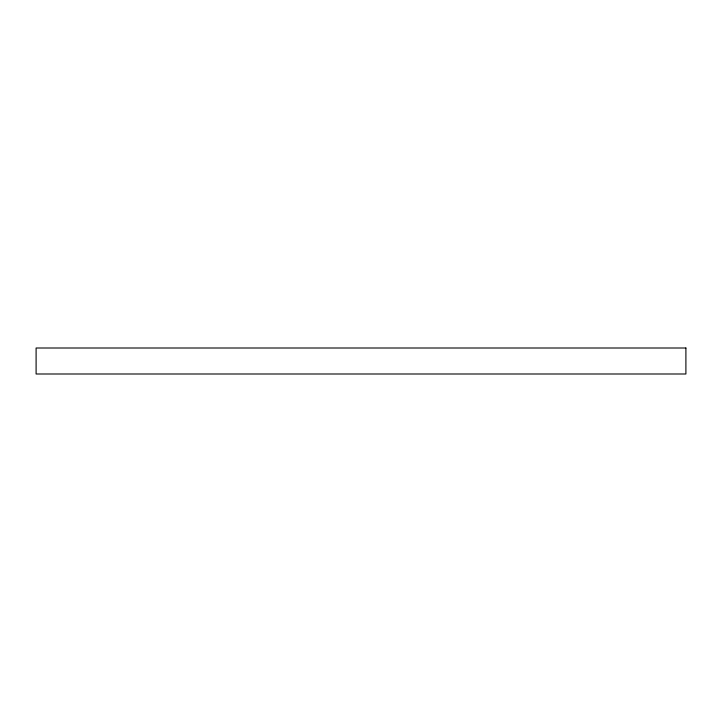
<?xml version="1.0" encoding="UTF-8"?>
<svg xmlns="http://www.w3.org/2000/svg" width="722" height="722" viewBox="0 0 722 722"><rect width="100%" height="100%" fill="white"/><g stroke="black" fill="none" stroke-linecap="round" stroke-linejoin="round"><path stroke-width="1.08" d="M685.9 348.004L36.1 348.004L36.1 373.996L685.9 373.996L685.9 348.004"/></g></svg>
